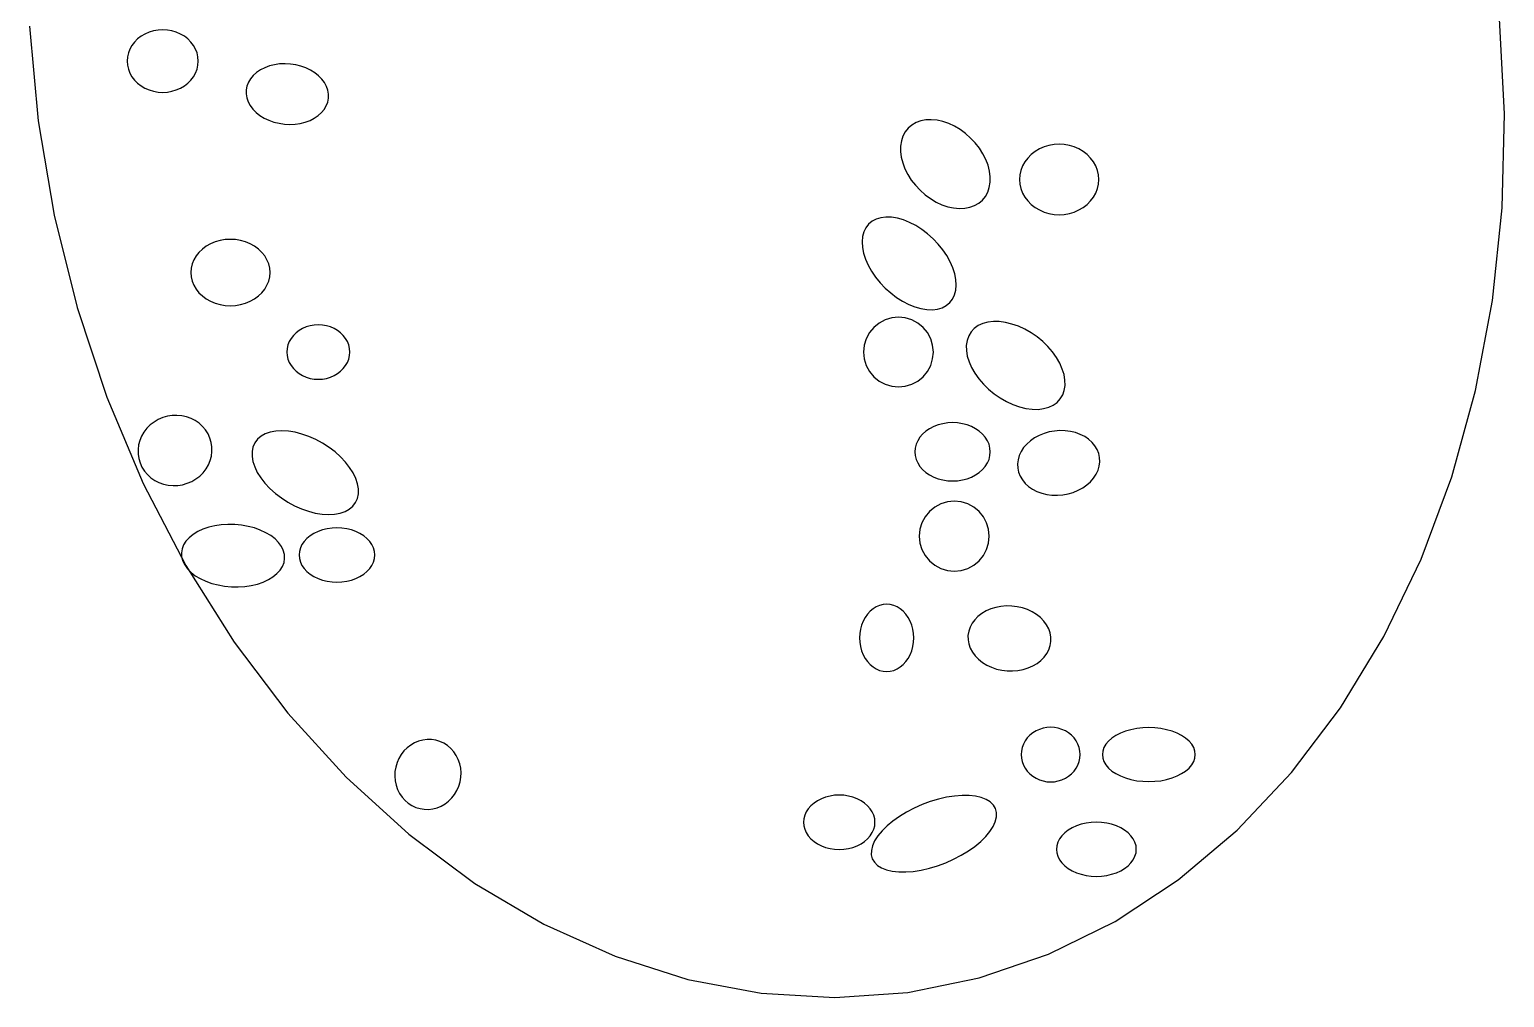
# Model space of a CAD drawing. Extents: x -1 to 217, y -22 to 302.
# Drawn here: x 97.83 to 125.52, y 67.13 to 85.3 of the extents above; entities that cross this region are included whole.
import ezdxf

# ---------------------------------------------------------------- set-up
doc = ezdxf.new("R2010")
doc.units = 0

msp = doc.modelspace()

# ---------------------------------------------------------------- linework, layer by layer
at = {"layer": 'CIRCLES'}
for p, q in [((113.778, 79.792), (113.678, 79.711)), ((113.891, 79.853), (113.778, 79.792)), ((114.014, 79.89), (113.891, 79.853)), ((114.141, 79.903), (114.014, 79.89)), ((114.269, 79.89), (114.141, 79.903)), ((114.392, 79.853), (114.269, 79.89)), ((114.505, 79.792), (114.392, 79.853)), ((114.604, 79.711), (114.505, 79.792)), ((113.537, 79.498), (113.499, 79.376)), ((113.597, 79.612), (113.537, 79.498)), ((113.678, 79.711), (113.597, 79.612)), ((114.685, 79.612), (114.604, 79.711)), ((114.746, 79.498), (114.685, 79.612)), ((114.783, 79.376), (114.746, 79.498)), ((113.499, 79.376), (113.487, 79.248)), ((113.487, 79.248), (113.499, 79.12)), ((114.796, 79.248), (114.783, 79.376)), ((114.783, 79.12), (114.796, 79.248)), ((113.499, 79.12), (113.537, 78.998)), ((113.537, 78.998), (113.597, 78.884)), ((114.685, 78.884), (114.746, 78.998)), ((114.746, 78.998), (114.783, 79.12)), ((113.597, 78.884), (113.678, 78.785)), ((113.678, 78.785), (113.778, 78.704)), ((113.778, 78.704), (113.891, 78.643)), ((113.891, 78.643), (114.014, 78.606)), ((114.269, 78.606), (114.392, 78.643)), ((114.392, 78.643), (114.505, 78.704)), ((114.505, 78.704), (114.604, 78.785)), ((114.604, 78.785), (114.685, 78.884)), ((114.014, 78.606), (114.141, 78.593)), ((114.141, 78.593), (114.269, 78.606)), ((115.061, 76.436), (114.937, 76.399)), ((115.189, 76.449), (115.061, 76.436)), ((115.317, 76.436), (115.189, 76.449)), ((115.441, 76.399), (115.317, 76.436)), ((114.643, 76.157), (114.582, 76.043)), ((114.724, 76.256), (114.643, 76.157)), ((114.824, 76.338), (114.724, 76.256)), ((114.937, 76.399), (114.824, 76.338)), ((115.554, 76.338), (115.441, 76.399)), ((115.654, 76.256), (115.554, 76.338)), ((115.735, 76.157), (115.654, 76.256)), ((115.796, 76.043), (115.735, 76.157)), ((114.544, 75.92), (114.532, 75.791)), ((114.582, 76.043), (114.544, 75.92)), ((115.834, 75.92), (115.796, 76.043)), ((115.846, 75.791), (115.834, 75.92)), ((114.532, 75.791), (114.544, 75.663)), ((114.544, 75.663), (114.582, 75.54)), ((115.796, 75.54), (115.834, 75.663)), ((115.834, 75.663), (115.846, 75.791)), ((114.582, 75.54), (114.643, 75.426)), ((114.643, 75.426), (114.724, 75.327)), ((114.724, 75.327), (114.824, 75.245)), ((115.554, 75.245), (115.654, 75.327)), ((115.654, 75.327), (115.735, 75.426)), ((115.735, 75.426), (115.796, 75.54)), ((114.824, 75.245), (114.937, 75.184)), ((114.937, 75.184), (115.061, 75.147)), ((115.061, 75.147), (115.189, 75.134)), ((115.189, 75.134), (115.317, 75.147)), ((115.317, 75.147), (115.441, 75.184)), ((115.441, 75.184), (115.554, 75.245))]:
    msp.add_line(p, q, dxfattribs=at)
at = {"layer": 'ELLIPSES'}
for p, q in [((97.829, 85.364), (97.992, 83.585)), ((100.243, 85.291), (100.157, 85.276)), ((100.33, 85.296), (100.243, 85.291)), ((100.417, 85.291), (100.33, 85.296)), ((100.503, 85.276), (100.417, 85.291)), ((125.517, 83.722), (125.423, 85.502)), ((99.752, 85.002), (99.714, 84.933)), ((99.801, 85.066), (99.752, 85.002)), ((99.858, 85.124), (99.801, 85.066)), ((99.924, 85.174), (99.858, 85.124)), ((99.997, 85.217), (99.924, 85.174)), ((100.075, 85.251), (99.997, 85.217)), ((100.157, 85.276), (100.075, 85.251)), ((100.585, 85.251), (100.503, 85.276)), ((100.663, 85.217), (100.585, 85.251)), ((100.736, 85.174), (100.663, 85.217)), ((100.802, 85.124), (100.736, 85.174)), ((100.859, 85.066), (100.802, 85.124)), ((100.908, 85.002), (100.859, 85.066)), ((100.946, 84.933), (100.908, 85.002)), ((99.669, 84.786), (99.663, 84.709)), ((99.686, 84.861), (99.669, 84.786)), ((99.714, 84.933), (99.686, 84.861)), ((100.974, 84.861), (100.946, 84.933)), ((100.991, 84.786), (100.974, 84.861)), ((100.997, 84.709), (100.991, 84.786)), ((99.663, 84.709), (99.669, 84.632)), ((99.669, 84.632), (99.686, 84.557)), ((99.686, 84.557), (99.714, 84.485)), ((99.714, 84.485), (99.752, 84.416)), ((100.908, 84.416), (100.946, 84.485)), ((100.946, 84.485), (100.974, 84.557)), ((100.974, 84.557), (100.991, 84.632)), ((100.991, 84.632), (100.997, 84.709)), ((102.092, 84.495), (102.03, 84.44)), ((102.164, 84.544), (102.092, 84.495)), ((102.245, 84.585), (102.164, 84.544)), ((102.333, 84.618), (102.245, 84.585)), ((102.427, 84.641), (102.333, 84.618)), ((102.525, 84.655), (102.427, 84.641)), ((102.626, 84.66), (102.525, 84.655)), ((102.727, 84.654), (102.626, 84.66)), ((102.827, 84.639), (102.727, 84.654)), ((102.925, 84.615), (102.827, 84.639)), ((103.018, 84.582), (102.925, 84.615)), ((103.105, 84.54), (103.018, 84.582)), ((103.185, 84.49), (103.105, 84.54)), ((103.256, 84.434), (103.185, 84.49)), ((99.752, 84.416), (99.801, 84.352)), ((99.801, 84.352), (99.858, 84.294)), ((99.858, 84.294), (99.924, 84.244)), ((99.924, 84.244), (99.997, 84.201)), ((99.997, 84.201), (100.075, 84.167)), ((100.585, 84.167), (100.663, 84.201)), ((100.663, 84.201), (100.736, 84.244)), ((100.736, 84.244), (100.802, 84.294)), ((100.802, 84.294), (100.859, 84.352)), ((100.859, 84.352), (100.908, 84.416)), ((101.912, 84.241), (101.898, 84.168)), ((101.939, 84.311), (101.912, 84.241)), ((101.978, 84.378), (101.939, 84.311)), ((102.03, 84.44), (101.978, 84.378)), ((103.317, 84.372), (103.256, 84.434)), ((103.367, 84.305), (103.317, 84.372)), ((103.405, 84.234), (103.367, 84.305)), ((103.431, 84.161), (103.405, 84.234)), ((100.075, 84.167), (100.157, 84.142)), ((100.157, 84.142), (100.243, 84.127)), ((100.243, 84.127), (100.33, 84.122)), ((100.33, 84.122), (100.417, 84.127)), ((100.417, 84.127), (100.503, 84.142)), ((100.503, 84.142), (100.585, 84.167)), ((101.898, 84.168), (101.897, 84.094)), ((101.897, 84.094), (101.909, 84.019)), ((101.909, 84.019), (101.935, 83.946)), ((101.935, 83.946), (101.973, 83.875)), ((103.401, 83.869), (103.428, 83.939)), ((103.428, 83.939), (103.442, 84.012)), ((103.443, 84.087), (103.431, 84.161)), ((103.442, 84.012), (103.443, 84.087)), ((101.973, 83.875), (102.023, 83.808)), ((102.023, 83.808), (102.084, 83.746)), ((102.084, 83.746), (102.155, 83.69)), ((102.155, 83.69), (102.235, 83.64)), ((102.235, 83.64), (102.322, 83.599)), ((103.095, 83.595), (103.176, 83.636)), ((103.176, 83.636), (103.248, 83.685)), ((103.248, 83.685), (103.31, 83.741)), ((103.31, 83.741), (103.362, 83.802)), ((103.362, 83.802), (103.401, 83.869)), ((125.474, 81.955), (125.517, 83.722)), ((97.992, 83.585), (98.29, 81.82)), ((102.322, 83.599), (102.415, 83.565)), ((102.415, 83.565), (102.513, 83.541)), ((102.513, 83.541), (102.613, 83.526)), ((102.613, 83.526), (102.714, 83.521)), ((102.714, 83.521), (102.815, 83.525)), ((102.815, 83.525), (102.913, 83.539)), ((102.913, 83.539), (103.007, 83.563)), ((103.007, 83.563), (103.095, 83.595)), ((114.269, 83.38), (114.226, 83.3)), ((114.325, 83.45), (114.269, 83.38)), ((114.393, 83.508), (114.325, 83.45)), ((114.472, 83.554), (114.393, 83.508)), ((114.56, 83.586), (114.472, 83.554)), ((114.656, 83.605), (114.56, 83.586)), ((114.758, 83.609), (114.656, 83.605)), ((114.865, 83.599), (114.758, 83.609)), ((114.975, 83.575), (114.865, 83.599)), ((115.085, 83.537), (114.975, 83.575)), ((115.194, 83.486), (115.085, 83.537)), ((115.3, 83.423), (115.194, 83.486)), ((115.401, 83.349), (115.3, 83.423)), ((115.496, 83.265), (115.401, 83.349)), ((114.181, 83.115), (114.18, 83.013)), ((114.196, 83.211), (114.181, 83.115)), ((114.226, 83.3), (114.196, 83.211)), ((115.583, 83.173), (115.496, 83.265)), ((115.66, 83.074), (115.583, 83.173)), ((115.726, 82.97), (115.66, 83.074)), ((116.873, 83.098), (116.786, 83.059)), ((116.965, 83.125), (116.873, 83.098)), ((117.061, 83.142), (116.965, 83.125)), ((117.157, 83.148), (117.061, 83.142)), ((117.254, 83.142), (117.157, 83.148)), ((117.35, 83.125), (117.254, 83.142)), ((117.442, 83.098), (117.35, 83.125)), ((117.529, 83.059), (117.442, 83.098)), ((114.18, 83.013), (114.193, 82.906)), ((114.193, 82.906), (114.22, 82.797)), ((114.22, 82.797), (114.262, 82.688)), ((115.78, 82.862), (115.726, 82.97)), ((115.822, 82.753), (115.78, 82.862)), ((116.515, 82.817), (116.472, 82.74)), ((116.569, 82.889), (116.515, 82.817)), ((116.633, 82.954), (116.569, 82.889)), ((116.706, 83.011), (116.633, 82.954)), ((116.786, 83.059), (116.706, 83.011)), ((117.609, 83.011), (117.529, 83.059)), ((117.682, 82.954), (117.609, 83.011)), ((117.746, 82.889), (117.682, 82.954)), ((117.8, 82.817), (117.746, 82.889)), ((117.843, 82.74), (117.8, 82.817)), ((114.262, 82.688), (114.316, 82.581)), ((114.316, 82.581), (114.382, 82.477)), ((115.849, 82.644), (115.822, 82.753)), ((115.862, 82.538), (115.849, 82.644)), ((115.861, 82.436), (115.862, 82.538)), ((116.422, 82.573), (116.415, 82.487)), ((116.44, 82.658), (116.422, 82.573)), ((116.472, 82.74), (116.44, 82.658)), ((117.875, 82.658), (117.843, 82.74)), ((117.893, 82.573), (117.875, 82.658)), ((117.9, 82.487), (117.893, 82.573)), ((114.382, 82.477), (114.459, 82.378)), ((114.459, 82.378), (114.546, 82.285)), ((114.546, 82.285), (114.641, 82.201)), ((115.773, 82.17), (115.816, 82.25)), ((115.816, 82.25), (115.846, 82.339)), ((115.846, 82.339), (115.861, 82.436)), ((116.415, 82.487), (116.422, 82.4)), ((116.422, 82.4), (116.44, 82.315)), ((116.44, 82.315), (116.472, 82.233)), ((117.843, 82.233), (117.875, 82.315)), ((117.875, 82.315), (117.893, 82.4)), ((117.893, 82.4), (117.9, 82.487)), ((114.641, 82.201), (114.742, 82.127)), ((114.742, 82.127), (114.848, 82.064)), ((114.848, 82.064), (114.957, 82.014)), ((114.957, 82.014), (115.067, 81.976)), ((115.067, 81.976), (115.177, 81.952)), ((115.386, 81.946), (115.482, 81.964)), ((115.482, 81.964), (115.57, 81.997)), ((115.57, 81.997), (115.649, 82.042)), ((115.649, 82.042), (115.717, 82.1)), ((115.717, 82.1), (115.773, 82.17)), ((116.472, 82.233), (116.515, 82.156)), ((116.515, 82.156), (116.569, 82.084)), ((116.569, 82.084), (116.633, 82.019)), ((116.633, 82.019), (116.706, 81.962)), ((116.706, 81.962), (116.786, 81.914)), ((117.529, 81.914), (117.609, 81.962)), ((117.609, 81.962), (117.682, 82.019)), ((117.682, 82.019), (117.746, 82.084)), ((117.746, 82.084), (117.8, 82.156)), ((117.8, 82.156), (117.843, 82.233)), ((98.29, 81.82), (98.722, 80.086)), ((113.646, 81.702), (113.581, 81.647)), ((113.723, 81.742), (113.646, 81.702)), ((113.811, 81.769), (113.723, 81.742)), ((113.907, 81.781), (113.811, 81.769)), ((114.011, 81.777), (113.907, 81.781)), ((114.121, 81.76), (114.011, 81.777)), ((114.235, 81.727), (114.121, 81.76)), ((114.35, 81.681), (114.235, 81.727)), ((114.465, 81.621), (114.35, 81.681)), ((115.177, 81.952), (115.284, 81.942)), ((115.284, 81.942), (115.386, 81.946)), ((116.786, 81.914), (116.873, 81.875)), ((116.873, 81.875), (116.965, 81.848)), ((116.965, 81.848), (117.061, 81.831)), ((117.061, 81.831), (117.157, 81.825)), ((117.157, 81.825), (117.254, 81.831)), ((117.254, 81.831), (117.35, 81.848)), ((117.35, 81.848), (117.442, 81.875)), ((117.442, 81.875), (117.529, 81.914)), ((125.293, 80.218), (125.474, 81.955)), ((113.467, 81.414), (113.459, 81.317)), ((113.491, 81.502), (113.467, 81.414)), ((113.529, 81.581), (113.491, 81.502)), ((113.581, 81.647), (113.529, 81.581)), ((114.578, 81.549), (114.465, 81.621)), ((114.687, 81.467), (114.578, 81.549)), ((114.791, 81.375), (114.687, 81.467)), ((101.074, 81.181), (101.01, 81.119)), ((101.147, 81.234), (101.074, 81.181)), ((101.228, 81.28), (101.147, 81.234)), ((101.315, 81.316), (101.228, 81.28)), ((101.407, 81.342), (101.315, 81.316)), ((101.503, 81.358), (101.407, 81.342)), ((101.6, 81.363), (101.503, 81.358)), ((101.697, 81.358), (101.6, 81.363)), ((101.793, 81.342), (101.697, 81.358)), ((101.885, 81.316), (101.793, 81.342)), ((101.972, 81.28), (101.885, 81.316)), ((102.053, 81.234), (101.972, 81.28)), ((102.126, 81.181), (102.053, 81.234)), ((102.19, 81.119), (102.126, 81.181)), ((113.459, 81.317), (113.465, 81.213)), ((113.465, 81.213), (113.487, 81.104)), ((114.886, 81.275), (114.791, 81.375)), ((114.972, 81.168), (114.886, 81.275)), ((115.048, 81.058), (114.972, 81.168)), ((100.881, 80.901), (100.862, 80.822)), ((100.913, 80.979), (100.881, 80.901)), ((100.956, 81.052), (100.913, 80.979)), ((101.01, 81.119), (100.956, 81.052)), ((102.244, 81.052), (102.19, 81.119)), ((102.287, 80.979), (102.244, 81.052)), ((102.319, 80.901), (102.287, 80.979)), ((102.338, 80.822), (102.319, 80.901)), ((113.487, 81.104), (113.523, 80.992)), ((113.523, 80.992), (113.573, 80.878)), ((113.573, 80.878), (113.637, 80.765)), ((115.111, 80.944), (115.048, 81.058)), ((115.161, 80.831), (115.111, 80.944)), ((100.862, 80.822), (100.856, 80.74)), ((100.856, 80.74), (100.862, 80.659)), ((100.862, 80.659), (100.881, 80.579)), ((100.881, 80.579), (100.913, 80.502)), ((102.287, 80.502), (102.319, 80.579)), ((102.319, 80.579), (102.338, 80.659)), ((102.344, 80.74), (102.338, 80.822)), ((102.338, 80.659), (102.344, 80.74)), ((113.637, 80.765), (113.712, 80.654)), ((113.712, 80.654), (113.798, 80.548)), ((115.197, 80.718), (115.161, 80.831)), ((115.219, 80.609), (115.197, 80.718)), ((115.226, 80.505), (115.219, 80.609)), ((100.913, 80.502), (100.956, 80.429)), ((100.956, 80.429), (101.01, 80.361)), ((101.01, 80.361), (101.074, 80.3)), ((101.074, 80.3), (101.147, 80.246)), ((102.053, 80.246), (102.126, 80.3)), ((102.126, 80.3), (102.19, 80.361)), ((102.19, 80.361), (102.244, 80.429)), ((102.244, 80.429), (102.287, 80.502)), ((113.798, 80.548), (113.894, 80.448)), ((113.894, 80.448), (113.997, 80.356)), ((113.997, 80.356), (114.106, 80.273)), ((115.155, 80.242), (115.193, 80.32)), ((115.193, 80.32), (115.217, 80.408)), ((115.217, 80.408), (115.226, 80.505)), ((98.722, 80.086), (99.282, 78.4)), ((101.147, 80.246), (101.228, 80.201)), ((101.228, 80.201), (101.315, 80.165)), ((101.315, 80.165), (101.407, 80.139)), ((101.407, 80.139), (101.503, 80.123)), ((101.503, 80.123), (101.6, 80.117)), ((101.6, 80.117), (101.697, 80.123)), ((101.697, 80.123), (101.793, 80.139)), ((101.793, 80.139), (101.885, 80.165)), ((101.885, 80.165), (101.972, 80.201)), ((101.972, 80.201), (102.053, 80.246)), ((114.106, 80.273), (114.219, 80.201)), ((114.219, 80.201), (114.335, 80.142)), ((114.335, 80.142), (114.45, 80.095)), ((114.45, 80.095), (114.563, 80.063)), ((114.563, 80.063), (114.673, 80.045)), ((114.673, 80.045), (114.777, 80.042)), ((114.777, 80.042), (114.874, 80.054)), ((114.874, 80.054), (114.961, 80.08)), ((114.961, 80.08), (115.038, 80.121)), ((115.038, 80.121), (115.103, 80.175)), ((115.103, 80.175), (115.155, 80.242)), ((124.976, 78.528), (125.293, 80.218)), ((103.098, 79.742), (103.025, 79.721)), ((103.174, 79.755), (103.098, 79.742)), ((103.251, 79.76), (103.174, 79.755)), ((103.328, 79.755), (103.251, 79.76)), ((103.404, 79.742), (103.328, 79.755)), ((103.477, 79.721), (103.404, 79.742)), ((115.637, 79.743), (115.564, 79.69)), ((115.722, 79.782), (115.637, 79.743)), ((115.817, 79.809), (115.722, 79.782)), ((115.922, 79.821), (115.817, 79.809)), ((116.034, 79.819), (115.922, 79.821)), ((116.151, 79.803), (116.034, 79.819)), ((116.271, 79.774), (116.151, 79.803)), ((116.392, 79.731), (116.271, 79.774)), ((102.739, 79.504), (102.704, 79.444)), ((102.782, 79.56), (102.739, 79.504)), ((102.833, 79.61), (102.782, 79.56)), ((102.891, 79.654), (102.833, 79.61)), ((102.955, 79.691), (102.891, 79.654)), ((103.025, 79.721), (102.955, 79.691)), ((103.547, 79.691), (103.477, 79.721)), ((103.611, 79.654), (103.547, 79.691)), ((103.669, 79.61), (103.611, 79.654)), ((103.72, 79.56), (103.669, 79.61)), ((103.763, 79.504), (103.72, 79.56)), ((103.798, 79.444), (103.763, 79.504)), ((115.429, 79.466), (115.415, 79.373)), ((115.459, 79.551), (115.429, 79.466)), ((115.505, 79.626), (115.459, 79.551)), ((115.564, 79.69), (115.505, 79.626)), ((116.513, 79.675), (116.392, 79.731)), ((116.63, 79.608), (116.513, 79.675)), ((116.743, 79.531), (116.63, 79.608)), ((116.849, 79.444), (116.743, 79.531)), ((102.665, 79.315), (102.659, 79.248)), ((102.659, 79.248), (102.665, 79.181)), ((102.68, 79.38), (102.665, 79.315)), ((102.704, 79.444), (102.68, 79.38)), ((103.822, 79.38), (103.798, 79.444)), ((103.837, 79.315), (103.822, 79.38)), ((103.843, 79.248), (103.837, 79.315)), ((103.837, 79.181), (103.843, 79.248)), ((115.415, 79.373), (115.416, 79.274)), ((115.416, 79.274), (115.433, 79.171)), ((116.946, 79.35), (116.849, 79.444)), ((117.033, 79.249), (116.946, 79.35)), ((117.108, 79.145), (117.033, 79.249)), ((102.665, 79.181), (102.68, 79.116)), ((102.68, 79.116), (102.704, 79.052)), ((102.704, 79.052), (102.739, 78.992)), ((102.739, 78.992), (102.782, 78.936)), ((102.782, 78.936), (102.833, 78.886)), ((103.669, 78.886), (103.72, 78.936)), ((103.72, 78.936), (103.763, 78.992)), ((103.763, 78.992), (103.798, 79.052)), ((103.798, 79.052), (103.822, 79.116)), ((103.822, 79.116), (103.837, 79.181)), ((115.433, 79.171), (115.466, 79.064)), ((115.466, 79.064), (115.513, 78.956)), ((115.513, 78.956), (115.575, 78.849)), ((117.17, 79.037), (117.108, 79.145)), ((117.217, 78.929), (117.17, 79.037)), ((117.25, 78.823), (117.217, 78.929)), ((102.833, 78.886), (102.891, 78.842)), ((102.891, 78.842), (102.955, 78.805)), ((102.955, 78.805), (103.025, 78.775)), ((103.025, 78.775), (103.098, 78.754)), ((103.098, 78.754), (103.174, 78.741)), ((103.174, 78.741), (103.251, 78.736)), ((103.251, 78.736), (103.328, 78.741)), ((103.328, 78.741), (103.404, 78.754)), ((103.404, 78.754), (103.477, 78.775)), ((103.477, 78.775), (103.547, 78.805)), ((103.547, 78.805), (103.611, 78.842)), ((103.611, 78.842), (103.669, 78.886)), ((115.575, 78.849), (115.65, 78.744)), ((115.65, 78.744), (115.737, 78.643)), ((115.737, 78.643), (115.834, 78.549)), ((117.267, 78.719), (117.25, 78.823)), ((117.269, 78.62), (117.267, 78.719)), ((99.282, 78.4), (99.965, 76.781)), ((115.834, 78.549), (115.94, 78.462)), ((115.94, 78.462), (116.053, 78.385)), ((116.053, 78.385), (116.17, 78.318)), ((117.119, 78.303), (117.179, 78.367)), ((117.179, 78.367), (117.224, 78.442)), ((117.224, 78.442), (117.254, 78.527)), ((117.254, 78.527), (117.269, 78.62)), ((124.527, 76.903), (124.976, 78.528)), ((116.17, 78.318), (116.291, 78.262)), ((116.291, 78.262), (116.412, 78.219)), ((116.412, 78.219), (116.532, 78.19)), ((116.532, 78.19), (116.649, 78.174)), ((116.649, 78.174), (116.761, 78.172)), ((116.761, 78.172), (116.866, 78.185)), ((116.866, 78.185), (116.961, 78.211)), ((116.961, 78.211), (117.046, 78.251)), ((117.046, 78.251), (117.119, 78.303)), ((100.033, 77.816), (99.978, 77.746)), ((100.096, 77.879), (100.033, 77.816)), ((100.168, 77.934), (100.096, 77.879)), ((100.246, 77.98), (100.168, 77.934)), ((100.329, 78.016), (100.246, 77.98)), ((100.417, 78.041), (100.329, 78.016)), ((100.507, 78.056), (100.417, 78.041)), ((100.598, 78.059), (100.507, 78.056)), ((100.688, 78.051), (100.598, 78.059)), ((100.776, 78.032), (100.688, 78.051)), ((100.861, 78.001), (100.776, 78.032)), ((100.94, 77.961), (100.861, 78.001)), ((101.013, 77.911), (100.94, 77.961)), ((101.078, 77.852), (101.013, 77.911)), ((101.134, 77.786), (101.078, 77.852)), ((114.726, 77.809), (114.656, 77.762)), ((114.803, 77.849), (114.726, 77.809)), ((114.886, 77.88), (114.803, 77.849)), ((114.974, 77.903), (114.886, 77.88)), ((115.065, 77.917), (114.974, 77.903)), ((115.157, 77.922), (115.065, 77.917)), ((115.25, 77.917), (115.157, 77.922)), ((115.341, 77.903), (115.25, 77.917)), ((115.428, 77.88), (115.341, 77.903)), ((115.511, 77.849), (115.428, 77.88)), ((115.588, 77.809), (115.511, 77.849)), ((115.658, 77.762), (115.588, 77.809)), ((99.9, 77.589), (99.877, 77.505)), ((99.934, 77.67), (99.9, 77.589)), ((99.978, 77.746), (99.934, 77.67)), ((101.18, 77.713), (101.134, 77.786)), ((101.216, 77.634), (101.18, 77.713)), ((101.24, 77.552), (101.216, 77.634)), ((101.253, 77.467), (101.24, 77.552)), ((102.059, 77.542), (102.024, 77.465)), ((102.11, 77.61), (102.059, 77.542)), ((102.176, 77.666), (102.11, 77.61)), ((102.256, 77.711), (102.176, 77.666)), ((102.349, 77.744), (102.256, 77.711)), ((102.453, 77.763), (102.349, 77.744)), ((102.567, 77.769), (102.453, 77.763)), ((102.688, 77.762), (102.567, 77.769)), ((102.815, 77.741), (102.688, 77.762)), ((102.944, 77.708), (102.815, 77.741)), ((103.075, 77.662), (102.944, 77.708)), ((103.205, 77.604), (103.075, 77.662)), ((103.331, 77.536), (103.205, 77.604)), ((103.452, 77.458), (103.331, 77.536)), ((114.503, 77.584), (114.473, 77.516)), ((114.544, 77.648), (114.503, 77.584)), ((114.595, 77.708), (114.544, 77.648)), ((114.656, 77.762), (114.595, 77.708)), ((115.719, 77.708), (115.658, 77.762)), ((115.771, 77.648), (115.719, 77.708)), ((115.812, 77.584), (115.771, 77.648)), ((115.841, 77.516), (115.812, 77.584)), ((116.619, 77.582), (116.55, 77.52)), ((116.697, 77.636), (116.619, 77.582)), ((116.782, 77.682), (116.697, 77.636)), ((116.874, 77.719), (116.782, 77.682)), ((116.971, 77.747), (116.874, 77.719)), ((117.071, 77.765), (116.971, 77.747)), ((117.172, 77.773), (117.071, 77.765)), ((117.272, 77.771), (117.172, 77.773)), ((117.371, 77.758), (117.272, 77.771)), ((117.465, 77.735), (117.371, 77.758)), ((117.555, 77.702), (117.465, 77.735)), ((117.637, 77.66), (117.555, 77.702)), ((117.711, 77.61), (117.637, 77.66)), ((117.775, 77.552), (117.711, 77.61)), ((117.828, 77.487), (117.775, 77.552)), ((99.877, 77.505), (99.866, 77.419)), ((99.866, 77.419), (99.867, 77.333)), ((99.867, 77.333), (99.88, 77.248)), ((101.221, 77.211), (101.244, 77.295)), ((101.244, 77.295), (101.254, 77.381)), ((101.254, 77.381), (101.253, 77.467)), ((102.007, 77.38), (102.006, 77.288)), ((102.006, 77.288), (102.022, 77.191)), ((102.024, 77.465), (102.007, 77.38)), ((103.565, 77.372), (103.452, 77.458)), ((103.668, 77.28), (103.565, 77.372)), ((103.76, 77.182), (103.668, 77.28)), ((114.455, 77.446), (114.449, 77.375)), ((114.449, 77.375), (114.455, 77.303)), ((114.473, 77.516), (114.455, 77.446)), ((114.455, 77.303), (114.473, 77.233)), ((115.859, 77.446), (115.841, 77.516)), ((115.841, 77.233), (115.859, 77.303)), ((115.865, 77.375), (115.859, 77.446)), ((115.859, 77.303), (115.865, 77.375)), ((116.408, 77.305), (116.385, 77.226)), ((116.443, 77.381), (116.408, 77.305)), ((116.491, 77.453), (116.443, 77.381)), ((116.55, 77.52), (116.491, 77.453)), ((117.87, 77.417), (117.828, 77.487)), ((117.9, 77.343), (117.87, 77.417)), ((117.916, 77.266), (117.9, 77.343)), ((117.92, 77.187), (117.916, 77.266)), ((99.88, 77.248), (99.905, 77.165)), ((99.905, 77.165), (99.941, 77.087)), ((99.941, 77.087), (99.987, 77.014)), ((99.987, 77.014), (100.043, 76.947)), ((101.025, 76.92), (101.088, 76.983)), ((101.088, 76.983), (101.143, 77.054)), ((101.143, 77.054), (101.187, 77.13)), ((101.187, 77.13), (101.221, 77.211)), ((102.022, 77.191), (102.056, 77.09)), ((102.056, 77.09), (102.105, 76.988)), ((102.105, 76.988), (102.17, 76.885)), ((103.839, 77.081), (103.76, 77.182)), ((103.904, 76.979), (103.839, 77.081)), ((103.953, 76.876), (103.904, 76.979)), ((114.473, 77.233), (114.503, 77.165)), ((114.503, 77.165), (114.544, 77.101)), ((114.544, 77.101), (114.595, 77.042)), ((114.595, 77.042), (114.656, 76.988)), ((114.656, 76.988), (114.726, 76.941)), ((115.588, 76.941), (115.658, 76.988)), ((115.658, 76.988), (115.719, 77.042)), ((115.719, 77.042), (115.771, 77.101)), ((115.771, 77.101), (115.812, 77.165)), ((115.812, 77.165), (115.841, 77.233)), ((116.385, 77.226), (116.376, 77.147)), ((116.376, 77.147), (116.379, 77.068)), ((116.379, 77.068), (116.396, 76.991)), ((116.396, 76.991), (116.425, 76.917)), ((117.852, 76.953), (117.887, 77.029)), ((117.887, 77.029), (117.91, 77.107)), ((117.91, 77.107), (117.92, 77.187)), ((99.965, 76.781), (100.764, 75.242)), ((100.043, 76.947), (100.108, 76.889)), ((100.108, 76.889), (100.181, 76.839)), ((100.181, 76.839), (100.26, 76.798)), ((100.26, 76.798), (100.345, 76.768)), ((100.345, 76.768), (100.433, 76.749)), ((100.433, 76.749), (100.523, 76.741)), ((100.523, 76.741), (100.614, 76.744)), ((100.614, 76.744), (100.704, 76.758)), ((100.704, 76.758), (100.791, 76.784)), ((100.791, 76.784), (100.875, 76.82)), ((100.875, 76.82), (100.953, 76.865)), ((100.953, 76.865), (101.025, 76.92)), ((102.17, 76.885), (102.249, 76.784)), ((102.249, 76.784), (102.341, 76.687)), ((103.986, 76.776), (103.953, 76.876)), ((104.003, 76.678), (103.986, 76.776)), ((114.726, 76.941), (114.803, 76.901)), ((114.803, 76.901), (114.886, 76.869)), ((114.886, 76.869), (114.974, 76.846)), ((114.974, 76.846), (115.065, 76.832)), ((115.065, 76.832), (115.157, 76.828)), ((115.157, 76.828), (115.25, 76.832)), ((115.25, 76.832), (115.341, 76.846)), ((115.341, 76.846), (115.428, 76.869)), ((115.428, 76.869), (115.511, 76.901)), ((115.511, 76.901), (115.588, 76.941)), ((116.425, 76.917), (116.467, 76.847)), ((116.467, 76.847), (116.52, 76.782)), ((116.52, 76.782), (116.585, 76.724)), ((116.585, 76.724), (116.659, 76.674)), ((117.513, 76.652), (117.599, 76.698)), ((117.599, 76.698), (117.677, 76.752)), ((117.677, 76.752), (117.746, 76.814)), ((117.746, 76.814), (117.804, 76.881)), ((117.804, 76.881), (117.852, 76.953)), ((123.951, 75.358), (124.527, 76.903)), ((102.341, 76.687), (102.444, 76.594)), ((102.444, 76.594), (102.557, 76.508)), ((102.557, 76.508), (102.678, 76.431)), ((102.678, 76.431), (102.804, 76.363)), ((103.899, 76.357), (103.95, 76.424)), ((103.95, 76.424), (103.984, 76.501)), ((103.984, 76.501), (104.002, 76.587)), ((104.002, 76.587), (104.003, 76.678)), ((116.659, 76.674), (116.741, 76.632)), ((116.741, 76.632), (116.83, 76.599)), ((116.83, 76.599), (116.925, 76.576)), ((116.925, 76.576), (117.023, 76.563)), ((117.023, 76.563), (117.124, 76.561)), ((117.124, 76.561), (117.225, 76.568)), ((117.225, 76.568), (117.324, 76.586)), ((117.324, 76.586), (117.421, 76.614)), ((117.421, 76.614), (117.513, 76.652)), ((102.804, 76.363), (102.934, 76.305)), ((102.934, 76.305), (103.064, 76.259)), ((103.064, 76.259), (103.194, 76.225)), ((103.194, 76.225), (103.321, 76.205)), ((103.321, 76.205), (103.442, 76.197)), ((103.442, 76.197), (103.555, 76.204)), ((103.555, 76.204), (103.66, 76.223)), ((103.66, 76.223), (103.753, 76.256)), ((103.753, 76.256), (103.833, 76.3)), ((103.833, 76.3), (103.899, 76.357)), ((100.987, 75.876), (100.901, 75.823)), ((101.085, 75.921), (100.987, 75.876)), ((101.193, 75.958), (101.085, 75.921)), ((101.309, 75.985), (101.193, 75.958)), ((101.43, 76.003), (101.309, 75.985)), ((101.555, 76.012), (101.43, 76.003)), ((101.682, 76.01), (101.555, 76.012)), ((101.808, 75.998), (101.682, 76.01)), ((101.931, 75.976), (101.808, 75.998)), ((102.05, 75.945), (101.931, 75.976)), ((102.162, 75.905), (102.05, 75.945)), ((102.265, 75.857), (102.162, 75.905)), ((103.245, 75.879), (103.168, 75.842)), ((103.328, 75.908), (103.245, 75.879)), ((103.416, 75.93), (103.328, 75.908)), ((103.508, 75.943), (103.416, 75.93)), ((103.6, 75.947), (103.508, 75.943)), ((103.693, 75.943), (103.6, 75.947)), ((103.784, 75.93), (103.693, 75.943)), ((103.872, 75.908), (103.784, 75.93)), ((103.955, 75.879), (103.872, 75.908)), ((104.033, 75.842), (103.955, 75.879)), ((100.722, 75.628), (100.693, 75.554)), ((100.767, 75.698), (100.722, 75.628)), ((100.827, 75.763), (100.767, 75.698)), ((100.901, 75.823), (100.827, 75.763)), ((102.358, 75.801), (102.265, 75.857)), ((102.438, 75.739), (102.358, 75.801)), ((102.505, 75.672), (102.438, 75.739)), ((102.557, 75.6), (102.505, 75.672)), ((102.594, 75.526), (102.557, 75.6)), ((102.944, 75.633), (102.914, 75.57)), ((102.985, 75.693), (102.944, 75.633)), ((103.037, 75.748), (102.985, 75.693)), ((103.098, 75.798), (103.037, 75.748)), ((103.168, 75.842), (103.098, 75.798)), ((104.103, 75.798), (104.033, 75.842)), ((104.164, 75.748), (104.103, 75.798)), ((104.215, 75.693), (104.164, 75.748)), ((104.257, 75.633), (104.215, 75.693)), ((104.286, 75.57), (104.257, 75.633)), ((100.693, 75.554), (100.681, 75.478)), ((100.681, 75.478), (100.685, 75.401)), ((100.685, 75.401), (100.706, 75.325)), ((100.706, 75.325), (100.743, 75.251)), ((102.615, 75.449), (102.594, 75.526)), ((102.607, 75.297), (102.619, 75.373)), ((102.619, 75.373), (102.615, 75.449)), ((102.896, 75.504), (102.89, 75.438)), ((102.89, 75.438), (102.896, 75.372)), ((102.914, 75.57), (102.896, 75.504)), ((102.896, 75.372), (102.914, 75.306)), ((104.305, 75.504), (104.286, 75.57)), ((104.286, 75.306), (104.305, 75.372)), ((104.311, 75.438), (104.305, 75.504)), ((104.305, 75.372), (104.311, 75.438)), ((123.252, 73.909), (123.951, 75.358)), ((100.743, 75.251), (100.795, 75.179)), ((100.764, 75.242), (101.671, 73.801)), ((100.795, 75.179), (100.862, 75.112)), ((100.862, 75.112), (100.942, 75.05)), ((100.942, 75.05), (101.035, 74.994)), ((102.399, 75.028), (102.473, 75.088)), ((102.473, 75.088), (102.533, 75.153)), ((102.533, 75.153), (102.578, 75.223)), ((102.578, 75.223), (102.607, 75.297)), ((102.914, 75.306), (102.944, 75.243)), ((102.944, 75.243), (102.985, 75.183)), ((102.985, 75.183), (103.037, 75.128)), ((103.037, 75.128), (103.098, 75.078)), ((103.098, 75.078), (103.168, 75.034)), ((104.033, 75.034), (104.103, 75.078)), ((104.103, 75.078), (104.164, 75.128)), ((104.164, 75.128), (104.215, 75.183)), ((104.215, 75.183), (104.257, 75.243)), ((104.257, 75.243), (104.286, 75.306)), ((101.035, 74.994), (101.138, 74.946)), ((101.138, 74.946), (101.25, 74.906)), ((101.25, 74.906), (101.369, 74.875)), ((101.369, 74.875), (101.492, 74.853)), ((101.492, 74.853), (101.618, 74.841)), ((101.618, 74.841), (101.745, 74.839)), ((101.745, 74.839), (101.87, 74.847)), ((101.87, 74.847), (101.991, 74.865)), ((101.991, 74.865), (102.107, 74.893)), ((102.107, 74.893), (102.215, 74.93)), ((102.215, 74.93), (102.313, 74.975)), ((102.313, 74.975), (102.399, 75.028)), ((103.168, 75.034), (103.245, 74.997)), ((103.245, 74.997), (103.328, 74.968)), ((103.328, 74.968), (103.416, 74.946)), ((103.416, 74.946), (103.508, 74.933)), ((103.508, 74.933), (103.6, 74.929)), ((103.6, 74.929), (103.693, 74.933)), ((103.693, 74.933), (103.784, 74.946)), ((103.784, 74.946), (103.872, 74.968)), ((103.872, 74.968), (103.955, 74.997)), ((103.955, 74.997), (104.033, 75.034)), ((113.787, 74.492), (113.724, 74.465)), ((113.852, 74.508), (113.787, 74.492)), ((113.919, 74.513), (113.852, 74.508)), ((113.986, 74.508), (113.919, 74.513)), ((114.051, 74.492), (113.986, 74.508)), ((114.114, 74.465), (114.051, 74.492)), ((116.166, 74.482), (116.065, 74.474)), ((116.268, 74.48), (116.166, 74.482)), ((113.514, 74.266), (113.477, 74.198)), ((113.558, 74.328), (113.514, 74.266)), ((113.608, 74.383), (113.558, 74.328)), ((113.664, 74.429), (113.608, 74.383)), ((113.724, 74.465), (113.664, 74.429)), ((114.174, 74.429), (114.114, 74.465)), ((114.23, 74.383), (114.174, 74.429)), ((114.28, 74.328), (114.23, 74.383)), ((114.324, 74.266), (114.28, 74.328)), ((114.361, 74.198), (114.324, 74.266)), ((115.572, 74.224), (115.522, 74.156)), ((115.634, 74.286), (115.572, 74.224)), ((115.705, 74.341), (115.634, 74.286)), ((115.785, 74.388), (115.705, 74.341)), ((115.873, 74.426), (115.785, 74.388)), ((115.967, 74.455), (115.873, 74.426)), ((116.065, 74.474), (115.967, 74.455)), ((116.37, 74.468), (116.268, 74.48)), ((116.468, 74.445), (116.37, 74.468)), ((116.563, 74.413), (116.468, 74.445)), ((116.652, 74.371), (116.563, 74.413)), ((116.733, 74.321), (116.652, 74.371)), ((116.806, 74.263), (116.733, 74.321)), ((116.869, 74.198), (116.806, 74.263)), ((113.413, 73.965), (113.408, 73.882)), ((113.426, 74.046), (113.413, 73.965)), ((113.447, 74.124), (113.426, 74.046)), ((113.477, 74.198), (113.447, 74.124)), ((114.391, 74.124), (114.361, 74.198)), ((114.412, 74.046), (114.391, 74.124)), ((114.425, 73.965), (114.412, 74.046)), ((114.43, 73.882), (114.425, 73.965)), ((115.459, 74.006), (115.446, 73.927)), ((115.446, 73.927), (115.447, 73.847)), ((115.484, 74.083), (115.459, 74.006)), ((115.522, 74.156), (115.484, 74.083)), ((116.921, 74.128), (116.869, 74.198)), ((116.961, 74.053), (116.921, 74.128)), ((116.988, 73.975), (116.961, 74.053)), ((117.002, 73.896), (116.988, 73.975)), ((101.671, 73.801), (102.678, 72.471)), ((113.408, 73.882), (113.413, 73.8)), ((113.413, 73.8), (113.426, 73.719)), ((113.426, 73.719), (113.447, 73.641)), ((114.391, 73.641), (114.412, 73.719)), ((114.412, 73.719), (114.425, 73.8)), ((114.425, 73.8), (114.43, 73.882)), ((115.447, 73.847), (115.462, 73.768)), ((115.462, 73.768), (115.489, 73.69)), ((115.489, 73.69), (115.529, 73.616)), ((116.927, 73.587), (116.965, 73.66)), ((116.965, 73.66), (116.991, 73.737)), ((116.991, 73.737), (117.003, 73.816)), ((117.003, 73.816), (117.002, 73.896)), ((122.438, 72.569), (123.252, 73.909)), ((113.447, 73.641), (113.477, 73.567)), ((113.477, 73.567), (113.514, 73.498)), ((113.514, 73.498), (113.558, 73.436)), ((113.558, 73.436), (113.608, 73.382)), ((113.608, 73.382), (113.664, 73.336)), ((114.174, 73.336), (114.23, 73.382)), ((114.23, 73.382), (114.28, 73.436)), ((114.28, 73.436), (114.324, 73.498)), ((114.324, 73.498), (114.361, 73.567)), ((114.361, 73.567), (114.391, 73.641)), ((115.529, 73.616), (115.581, 73.545)), ((115.581, 73.545), (115.644, 73.481)), ((115.644, 73.481), (115.716, 73.423)), ((115.716, 73.423), (115.798, 73.373)), ((116.664, 73.355), (116.744, 73.402)), ((116.744, 73.402), (116.816, 73.457)), ((116.816, 73.457), (116.877, 73.519)), ((116.877, 73.519), (116.927, 73.587)), ((113.664, 73.336), (113.724, 73.299)), ((113.724, 73.299), (113.787, 73.273)), ((113.787, 73.273), (113.852, 73.257)), ((113.852, 73.257), (113.919, 73.251)), ((113.919, 73.251), (113.986, 73.257)), ((113.986, 73.257), (114.051, 73.273)), ((114.051, 73.273), (114.114, 73.299)), ((114.114, 73.299), (114.174, 73.336)), ((115.798, 73.373), (115.887, 73.331)), ((115.887, 73.331), (115.981, 73.298)), ((115.981, 73.298), (116.08, 73.276)), ((116.08, 73.276), (116.181, 73.263)), ((116.181, 73.263), (116.283, 73.261)), ((116.283, 73.261), (116.384, 73.27)), ((116.384, 73.27), (116.482, 73.288)), ((116.482, 73.288), (116.576, 73.317)), ((116.576, 73.317), (116.664, 73.355)), ((121.517, 71.354), (122.438, 72.569)), ((102.678, 72.471), (103.774, 71.265)), ((116.56, 72.004), (116.52, 71.948)), ((116.608, 72.054), (116.56, 72.004)), ((116.662, 72.098), (116.608, 72.054)), ((116.723, 72.135), (116.662, 72.098)), ((116.787, 72.165), (116.723, 72.135)), ((116.856, 72.187), (116.787, 72.165)), ((116.927, 72.2), (116.856, 72.187)), ((116.999, 72.204), (116.927, 72.2)), ((117.071, 72.2), (116.999, 72.204)), ((117.142, 72.187), (117.071, 72.2)), ((117.21, 72.165), (117.142, 72.187)), ((117.275, 72.135), (117.21, 72.165)), ((117.335, 72.098), (117.275, 72.135)), ((117.389, 72.054), (117.335, 72.098)), ((117.437, 72.004), (117.389, 72.054)), ((117.477, 71.948), (117.437, 72.004)), ((118.148, 72), (118.085, 71.945)), ((118.223, 72.049), (118.148, 72)), ((118.309, 72.093), (118.223, 72.049)), ((118.404, 72.13), (118.309, 72.093)), ((118.506, 72.159), (118.404, 72.13)), ((118.614, 72.181), (118.506, 72.159)), ((118.726, 72.193), (118.614, 72.181)), ((118.84, 72.198), (118.726, 72.193)), ((118.954, 72.193), (118.84, 72.198)), ((119.066, 72.181), (118.954, 72.193)), ((119.174, 72.159), (119.066, 72.181)), ((119.276, 72.13), (119.174, 72.159)), ((119.371, 72.093), (119.276, 72.13)), ((119.457, 72.049), (119.371, 72.093)), ((119.532, 72), (119.457, 72.049)), ((119.596, 71.945), (119.532, 72)), ((104.859, 71.76), (104.807, 71.693)), ((104.919, 71.82), (104.859, 71.76)), ((104.985, 71.871), (104.919, 71.82)), ((105.058, 71.913), (104.985, 71.871)), ((105.134, 71.945), (105.058, 71.913)), ((105.213, 71.965), (105.134, 71.945)), ((105.294, 71.975), (105.213, 71.965)), ((105.376, 71.974), (105.294, 71.975)), ((105.456, 71.961), (105.376, 71.974)), ((105.533, 71.937), (105.456, 71.961)), ((105.607, 71.903), (105.533, 71.937)), ((105.676, 71.859), (105.607, 71.903)), ((105.738, 71.806), (105.676, 71.859)), ((105.793, 71.744), (105.738, 71.806)), ((105.84, 71.675), (105.793, 71.744)), ((116.451, 71.758), (116.446, 71.692)), ((116.465, 71.824), (116.451, 71.758)), ((116.488, 71.888), (116.465, 71.824)), ((116.52, 71.948), (116.488, 71.888)), ((117.509, 71.888), (117.477, 71.948)), ((117.532, 71.824), (117.509, 71.888)), ((117.547, 71.758), (117.532, 71.824)), ((117.551, 71.692), (117.547, 71.758)), ((117.975, 71.758), (117.968, 71.692)), ((117.998, 71.823), (117.975, 71.758)), ((118.034, 71.885), (117.998, 71.823)), ((118.085, 71.945), (118.034, 71.885)), ((119.646, 71.885), (119.596, 71.945)), ((119.683, 71.823), (119.646, 71.885)), ((119.705, 71.758), (119.683, 71.823)), ((119.713, 71.692), (119.705, 71.758)), ((104.704, 71.458), (104.69, 71.373)), ((104.728, 71.541), (104.704, 71.458)), ((104.763, 71.619), (104.728, 71.541)), ((104.807, 71.693), (104.763, 71.619)), ((105.877, 71.6), (105.84, 71.675)), ((105.905, 71.52), (105.877, 71.6)), ((105.923, 71.436), (105.905, 71.52)), ((105.93, 71.351), (105.923, 71.436)), ((116.446, 71.692), (116.451, 71.625)), ((116.451, 71.625), (116.465, 71.559)), ((116.465, 71.559), (116.488, 71.495)), ((116.488, 71.495), (116.52, 71.435)), ((116.52, 71.435), (116.56, 71.379)), ((117.437, 71.379), (117.477, 71.435)), ((117.477, 71.435), (117.509, 71.495)), ((117.509, 71.495), (117.532, 71.559)), ((117.532, 71.559), (117.547, 71.625)), ((117.547, 71.625), (117.551, 71.692)), ((117.968, 71.692), (117.975, 71.625)), ((117.975, 71.625), (117.998, 71.56)), ((117.998, 71.56), (118.034, 71.498)), ((118.034, 71.498), (118.085, 71.438)), ((118.085, 71.438), (118.148, 71.383)), ((119.532, 71.383), (119.596, 71.438)), ((119.596, 71.438), (119.646, 71.498)), ((119.646, 71.498), (119.683, 71.56)), ((119.683, 71.56), (119.705, 71.625)), ((119.705, 71.625), (119.713, 71.692)), ((103.774, 71.265), (104.948, 70.196)), ((104.69, 71.373), (104.686, 71.287)), ((104.686, 71.287), (104.693, 71.202)), ((104.693, 71.202), (104.711, 71.118)), ((105.888, 71.097), (105.912, 71.18)), ((105.912, 71.18), (105.926, 71.265)), ((105.926, 71.265), (105.93, 71.351)), ((116.56, 71.379), (116.608, 71.329)), ((116.608, 71.329), (116.662, 71.285)), ((116.662, 71.285), (116.723, 71.248)), ((116.723, 71.248), (116.787, 71.218)), ((116.787, 71.218), (116.856, 71.196)), ((116.856, 71.196), (116.927, 71.183)), ((116.927, 71.183), (116.999, 71.179)), ((116.999, 71.179), (117.071, 71.183)), ((117.071, 71.183), (117.142, 71.196)), ((117.142, 71.196), (117.21, 71.218)), ((117.21, 71.218), (117.275, 71.248)), ((117.275, 71.248), (117.335, 71.285)), ((117.335, 71.285), (117.389, 71.329)), ((117.389, 71.329), (117.437, 71.379)), ((118.148, 71.383), (118.223, 71.334)), ((118.223, 71.334), (118.309, 71.29)), ((118.309, 71.29), (118.404, 71.253)), ((118.404, 71.253), (118.506, 71.224)), ((118.506, 71.224), (118.614, 71.202)), ((118.614, 71.202), (118.726, 71.19)), ((118.726, 71.19), (118.84, 71.185)), ((118.84, 71.185), (118.954, 71.19)), ((118.954, 71.19), (119.066, 71.202)), ((119.066, 71.202), (119.174, 71.224)), ((119.174, 71.224), (119.276, 71.253)), ((119.276, 71.253), (119.371, 71.29)), ((119.371, 71.29), (119.457, 71.334)), ((119.457, 71.334), (119.532, 71.383)), ((120.497, 70.273), (121.517, 71.354)), ((104.711, 71.118), (104.739, 71.038)), ((104.739, 71.038), (104.776, 70.963)), ((104.776, 70.963), (104.823, 70.894)), ((104.823, 70.894), (104.878, 70.832)), ((105.757, 70.877), (105.81, 70.945)), ((105.81, 70.945), (105.853, 71.018)), ((105.853, 71.018), (105.888, 71.097)), ((112.773, 70.893), (112.695, 70.863)), ((112.856, 70.914), (112.773, 70.893)), ((112.942, 70.927), (112.856, 70.914)), ((113.03, 70.931), (112.942, 70.927)), ((113.118, 70.927), (113.03, 70.931)), ((113.204, 70.914), (113.118, 70.927)), ((113.287, 70.893), (113.204, 70.914)), ((113.365, 70.863), (113.287, 70.893)), ((115.043, 70.891), (114.891, 70.855)), ((115.192, 70.914), (115.043, 70.891)), ((115.334, 70.926), (115.192, 70.914)), ((115.467, 70.925), (115.334, 70.926)), ((115.588, 70.912), (115.467, 70.925)), ((115.696, 70.887), (115.588, 70.912)), ((115.789, 70.85), (115.696, 70.887)), ((104.878, 70.832), (104.94, 70.779)), ((104.94, 70.779), (105.009, 70.735)), ((105.009, 70.735), (105.083, 70.7)), ((105.083, 70.7), (105.16, 70.677)), ((105.16, 70.677), (105.24, 70.664)), ((105.24, 70.664), (105.322, 70.663)), ((105.322, 70.663), (105.403, 70.672)), ((105.403, 70.672), (105.482, 70.693)), ((105.482, 70.693), (105.558, 70.725)), ((105.558, 70.725), (105.631, 70.766)), ((105.631, 70.766), (105.697, 70.818)), ((105.697, 70.818), (105.757, 70.877)), ((112.411, 70.617), (112.382, 70.553)), ((112.449, 70.676), (112.411, 70.617)), ((112.498, 70.732), (112.449, 70.676)), ((112.556, 70.782), (112.498, 70.732)), ((112.622, 70.826), (112.556, 70.782)), ((112.695, 70.863), (112.622, 70.826)), ((113.438, 70.826), (113.365, 70.863)), ((113.504, 70.782), (113.438, 70.826)), ((113.562, 70.732), (113.504, 70.782)), ((113.611, 70.676), (113.562, 70.732)), ((113.649, 70.617), (113.611, 70.676)), ((113.678, 70.553), (113.649, 70.617)), ((114.293, 70.612), (114.159, 70.531)), ((114.435, 70.686), (114.293, 70.612)), ((114.584, 70.752), (114.435, 70.686)), ((114.737, 70.809), (114.584, 70.752)), ((114.891, 70.855), (114.737, 70.809)), ((115.865, 70.802), (115.789, 70.85)), ((115.923, 70.744), (115.865, 70.802)), ((115.962, 70.677), (115.923, 70.744)), ((115.981, 70.602), (115.962, 70.677)), ((112.365, 70.488), (112.36, 70.421)), ((112.36, 70.421), (112.365, 70.355)), ((112.382, 70.553), (112.365, 70.488)), ((112.365, 70.355), (112.382, 70.29)), ((113.695, 70.488), (113.678, 70.553)), ((113.678, 70.29), (113.695, 70.355)), ((113.7, 70.421), (113.695, 70.488)), ((113.695, 70.355), (113.7, 70.421)), ((113.926, 70.354), (113.832, 70.26)), ((114.036, 70.444), (113.926, 70.354)), ((114.159, 70.531), (114.036, 70.444)), ((115.858, 70.248), (115.918, 70.341)), ((115.918, 70.341), (115.959, 70.432)), ((115.959, 70.432), (115.98, 70.52)), ((115.98, 70.52), (115.981, 70.602)), ((117.481, 70.354), (117.399, 70.317)), ((117.569, 70.383), (117.481, 70.354)), ((117.662, 70.405), (117.569, 70.383)), ((117.758, 70.418), (117.662, 70.405)), ((117.856, 70.422), (117.758, 70.418)), ((117.954, 70.418), (117.856, 70.422)), ((118.05, 70.405), (117.954, 70.418)), ((118.143, 70.383), (118.05, 70.405)), ((118.231, 70.354), (118.143, 70.383)), ((118.313, 70.317), (118.231, 70.354)), ((104.948, 70.196), (106.189, 69.273)), ((112.382, 70.29), (112.411, 70.226)), ((112.411, 70.226), (112.449, 70.167)), ((112.449, 70.167), (112.498, 70.111)), ((112.498, 70.111), (112.556, 70.061)), ((112.556, 70.061), (112.622, 70.017)), ((113.438, 70.017), (113.504, 70.061)), ((113.504, 70.061), (113.562, 70.111)), ((113.562, 70.111), (113.611, 70.167)), ((113.611, 70.167), (113.649, 70.226)), ((113.649, 70.226), (113.678, 70.29)), ((113.694, 70.073), (113.653, 69.981)), ((113.754, 70.166), (113.694, 70.073)), ((113.832, 70.26), (113.754, 70.166)), ((115.576, 69.969), (115.686, 70.06)), ((115.686, 70.06), (115.78, 70.153)), ((115.78, 70.153), (115.858, 70.248)), ((117.163, 70.108), (117.131, 70.045)), ((117.206, 70.168), (117.163, 70.108)), ((117.261, 70.223), (117.206, 70.168)), ((117.325, 70.273), (117.261, 70.223)), ((117.399, 70.317), (117.325, 70.273)), ((118.387, 70.273), (118.313, 70.317)), ((118.451, 70.223), (118.387, 70.273)), ((118.506, 70.168), (118.451, 70.223)), ((118.549, 70.108), (118.506, 70.168)), ((118.581, 70.045), (118.549, 70.108)), ((119.39, 69.339), (120.497, 70.273)), ((112.622, 70.017), (112.695, 69.98)), ((112.695, 69.98), (112.773, 69.95)), ((112.773, 69.95), (112.856, 69.929)), ((112.856, 69.929), (112.942, 69.916)), ((112.942, 69.916), (113.03, 69.912)), ((113.03, 69.912), (113.118, 69.916)), ((113.118, 69.916), (113.204, 69.929)), ((113.204, 69.929), (113.287, 69.95)), ((113.287, 69.95), (113.365, 69.98)), ((113.365, 69.98), (113.438, 70.017)), ((113.632, 69.894), (113.631, 69.812)), ((113.631, 69.812), (113.65, 69.737)), ((113.653, 69.981), (113.632, 69.894)), ((115.177, 69.727), (115.319, 69.802)), ((115.319, 69.802), (115.453, 69.883)), ((115.453, 69.883), (115.576, 69.969)), ((117.112, 69.98), (117.106, 69.913)), ((117.106, 69.913), (117.112, 69.847)), ((117.131, 70.045), (117.112, 69.98)), ((117.112, 69.847), (117.131, 69.782)), ((117.131, 69.782), (117.163, 69.719)), ((118.549, 69.719), (118.581, 69.782)), ((118.6, 69.98), (118.581, 70.045)), ((118.581, 69.782), (118.6, 69.847)), ((118.606, 69.913), (118.6, 69.98)), ((118.6, 69.847), (118.606, 69.913)), ((113.65, 69.737), (113.689, 69.67)), ((113.689, 69.67), (113.747, 69.612)), ((113.747, 69.612), (113.823, 69.564)), ((113.823, 69.564), (113.916, 69.527)), ((113.916, 69.527), (114.024, 69.502)), ((114.024, 69.502), (114.146, 69.489)), ((114.278, 69.488), (114.42, 69.499)), ((114.42, 69.499), (114.569, 69.523)), ((114.569, 69.523), (114.721, 69.558)), ((114.721, 69.558), (114.875, 69.605)), ((114.875, 69.605), (115.028, 69.661)), ((115.028, 69.661), (115.177, 69.727)), ((117.163, 69.719), (117.206, 69.659)), ((117.206, 69.659), (117.261, 69.604)), ((117.261, 69.604), (117.325, 69.554)), ((117.325, 69.554), (117.399, 69.51)), ((117.399, 69.51), (117.481, 69.473)), ((118.231, 69.473), (118.313, 69.51)), ((118.313, 69.51), (118.387, 69.554)), ((118.387, 69.554), (118.451, 69.604)), ((118.451, 69.604), (118.506, 69.659)), ((118.506, 69.659), (118.549, 69.719)), ((106.189, 69.273), (107.485, 68.507)), ((114.146, 69.489), (114.278, 69.488)), ((117.481, 69.473), (117.569, 69.444)), ((117.569, 69.444), (117.662, 69.422)), ((117.662, 69.422), (117.758, 69.409)), ((117.758, 69.409), (117.856, 69.405)), ((117.856, 69.405), (117.954, 69.409)), ((117.954, 69.409), (118.05, 69.422)), ((118.05, 69.422), (118.143, 69.444)), ((118.143, 69.444), (118.231, 69.473)), ((118.206, 68.561), (119.39, 69.339)), ((107.485, 68.507), (108.821, 67.905)), ((116.957, 67.945), (118.206, 68.561)), ((108.821, 67.905), (110.186, 67.472)), ((115.656, 67.5), (116.957, 67.945)), ((110.186, 67.472), (111.566, 67.214)), ((114.314, 67.227), (115.656, 67.5)), ((111.566, 67.214), (112.947, 67.132)), ((112.947, 67.132), (114.314, 67.227))]:
    msp.add_line(p, q, dxfattribs=at)

doc.saveas('drawing.dxf')
